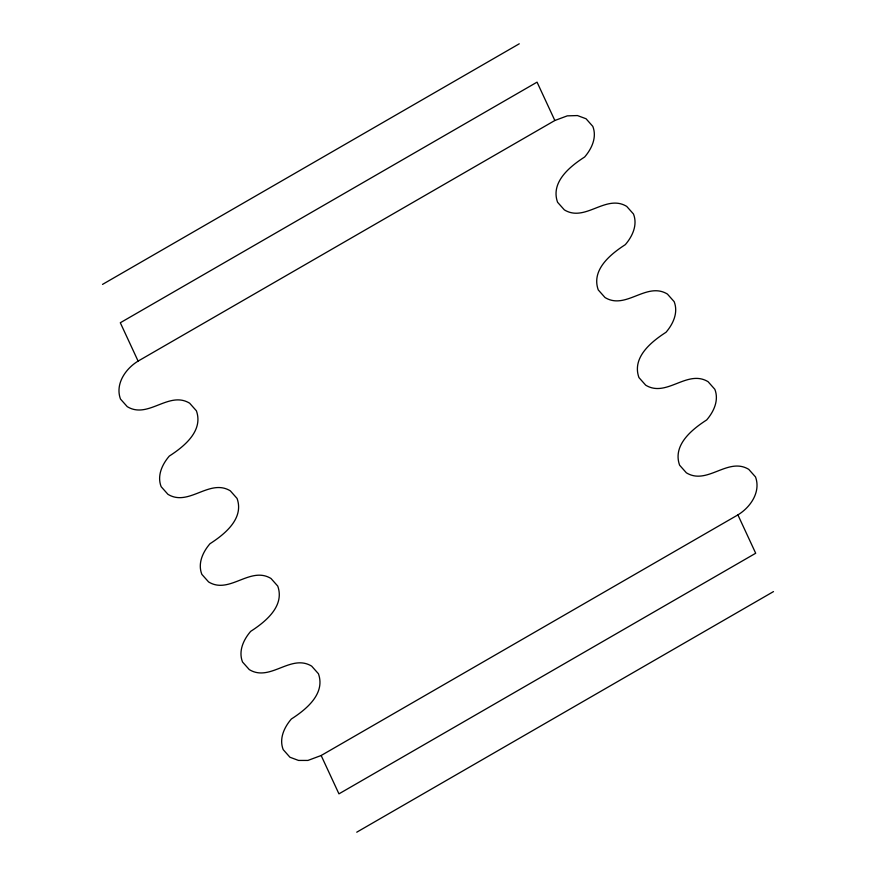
<?xml version="1.0" encoding="UTF-8"?>
<svg xmlns="http://www.w3.org/2000/svg" width="876" height="876" viewBox="0 0 876 876"><rect width="100%" height="100%" fill="white"/><g stroke="black" fill="none" stroke-linecap="round" stroke-linejoin="round"><path stroke-width="1.31" d="M138.101 361.098C125.553 368.708 114.953 384.06 120.483 399.051L127.25 406.65C148.11 419.484 168.739 390.477 189.632 403.19L196.388 410.789C203.582 430.839 184.135 446.53 169.309 456.067C162.148 464.411 156.87 475.777 161.162 486.695L167.929 494.305C188.778 507.127 209.419 478.132 230.311 490.834L237.067 498.444C244.251 518.482 224.814 534.174 209.988 543.722C202.827 552.055 197.549 563.421 201.841 574.349L208.608 581.949C229.457 594.782 250.098 565.776 270.991 578.478L277.747 586.088C284.93 606.126 265.483 621.818 250.667 631.366C243.506 639.699 238.228 651.076 242.521 661.993L249.277 669.592C270.136 682.426 290.766 653.419 311.659 666.132L318.426 673.732C325.609 693.781 306.162 709.472 291.347 719.01C284.185 727.354 278.907 738.72 283.2 749.637L289.956 757.247L298.53 760.434L307.936 760.434L321.153 755.506L737.899 514.902C750.447 507.292 761.047 491.94 755.517 476.949L748.75 469.35C727.857 456.637 707.228 485.643 686.368 472.81L679.612 465.211C672.418 445.161 691.865 429.47 706.691 419.933C713.852 411.589 719.13 400.222 714.838 389.305L708.071 381.695C687.178 368.993 666.548 398 645.689 385.166L638.933 377.556C631.749 357.517 651.186 341.826 666.012 332.278C673.173 323.945 678.451 312.579 674.159 301.651L667.392 294.051C646.499 281.338 625.869 310.345 605.009 297.522L598.253 289.912C591.07 269.874 610.517 254.182 625.333 244.634C632.494 236.301 637.772 224.924 633.479 214.007L626.723 206.407C605.82 193.695 585.19 222.701 564.341 209.868L557.574 202.268C550.391 182.219 569.838 166.528 584.653 156.99C591.815 148.646 597.093 137.28 592.8 126.363L586.044 118.753L577.47 115.566L567.287 115.862L554.847 120.494L138.101 361.098L120.308 322.751L537.054 82.147L554.847 120.494M102.514 284.404L519.26 43.8M356.74 832.2L773.486 591.596M737.899 514.902L755.692 553.249L338.946 793.853L321.153 755.506"/></g></svg>
